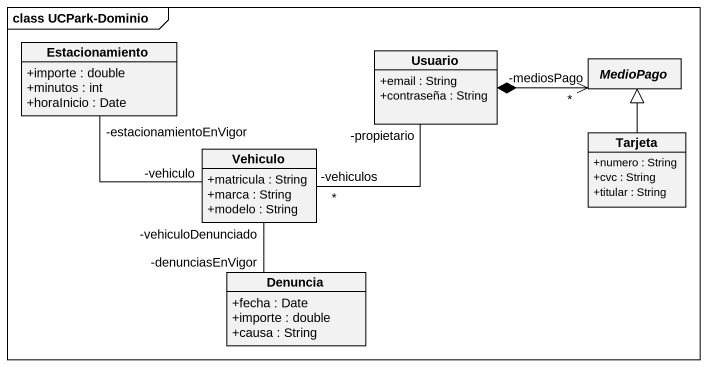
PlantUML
@startuml
mainframe class UCPark-Dominio
hide circle
hide empty members
skinparam classAttributeIconSize 0
class Estacionamiento {
  +importe : double
  +minutos : int
  +horaInicio : Date
}
class Usuario {
  +email : String
  +contraseña : String
}
abstract class MedioPago
class Vehiculo {
  +matricula : String
  +marca : String
  +modelo : String
}
class Tarjeta {
  +numero : String
  +cvc : String
  +titular : String
}
class Denuncia {
  +fecha : Date
  +importe : double
  +causa : String
}
Estacionamiento "-estacionamientoEnVigor" -- "-vehiculo" Vehiculo
Usuario *-right-> "-mediosPago\n*" MedioPago
Usuario "-propietario" -left- "-vehiculos\n*" Vehiculo
Tarjeta -up-|> MedioPago
Denuncia "-denunciasEnVigor" -up- "-vehiculoDenunciado" Vehiculo
@enduml
